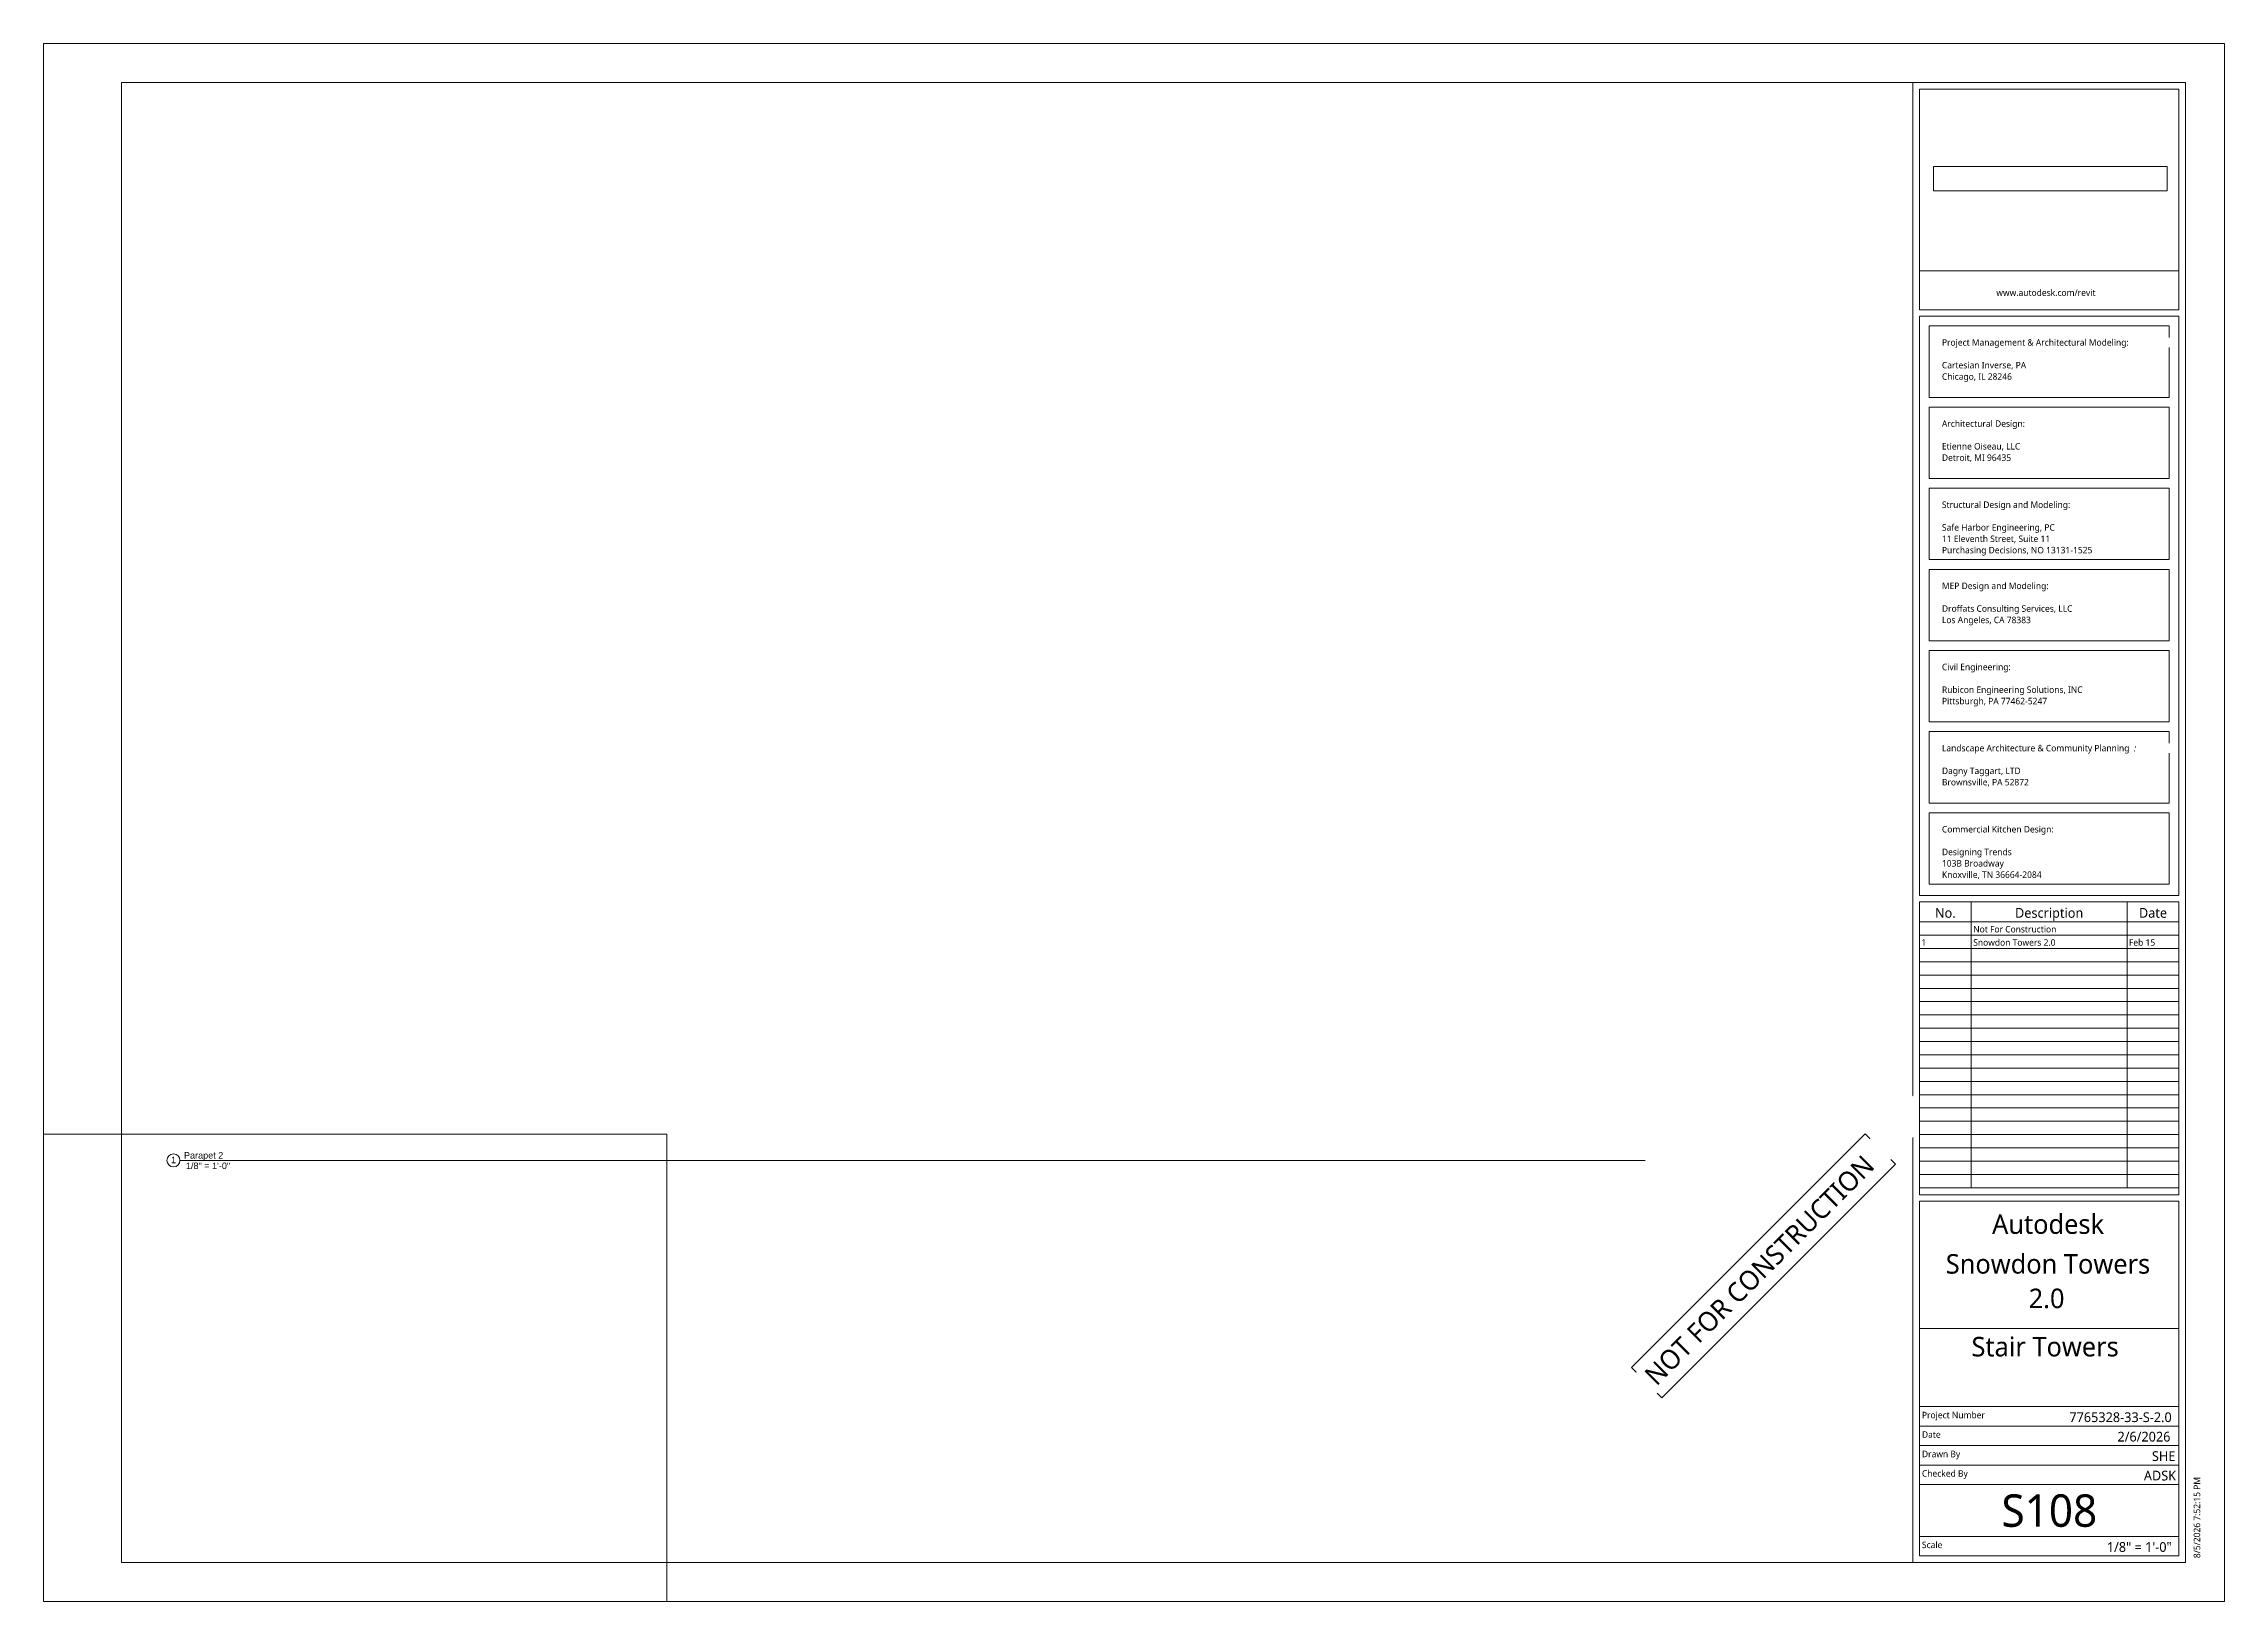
# Paper-space layout 'Layout1' of a CAD drawing. Header units: inches. Extents: x 0 to 42, y 0 to 30.
import ezdxf

# ---------------------------------------------------------------- set-up
doc = ezdxf.new("R2010")
doc.units = ezdxf.units.IN
doc.header["$MEASUREMENT"] = 0
for name, color, linetype, lineweight in [('A-ANNO-NOTE', 131, 'Continuous', 9), ('A-DETL-THIN', 151, 'Continuous', 9), ('G-ANNO-SCHD', 231, 'Continuous', 9), ('G-ANNO-TTLB', 6, 'Continuous', 9), ('G-ANNO-TTLB-MEDM', 33, 'Continuous', 20), ('G-ANNO-TTLB-THIN', 151, 'Continuous', 9)]:
    doc.layers.add(name, color=color, linetype=linetype, lineweight=lineweight)
doc.layers.add('G-ANNO-NPLT', color=191, linetype='Continuous', plot=False)
doc.styles.add('Arial', font='arial.ttf', dxfattribs={"height": 0.125})
doc.styles.add('Trebuchet MS', font='trebuc.ttf', dxfattribs={"height": 0.125})
doc.styles.add('Trebuchet MS_1', font='trebuc.ttf', dxfattribs={"height": 0.1875})
doc.styles.add('Trebuchet MS_2', font='trebuc.ttf', dxfattribs={"height": 0.625})
doc.styles.add('Trebuchet MS_3', font='trebuc.ttf', dxfattribs={"height": 0.375})
doc.styles.add('Trebuchet MS_B', font='trebucbd.ttf', dxfattribs={"height": 0.125})
doc.styles.add('Trebuchet MS_B_1', font='trebucbd.ttf', dxfattribs={"height": 0.375})
doc.styles.add('Trebuchet MS_I', font='trebucit.ttf', dxfattribs={"height": 0.125})
picture_1 = doc.add_image_def('image1.tif', size_in_pixel=(1351, 140))

# ---------------------------------------------------------------- blocks, each defined once
blk = doc.blocks.new('E1 30 x 42 Horizontal_Snowdon - E1 30 x 42 Horizontal w Grid-779924-Stair Towers')
at = {"layer": 'G-ANNO-TTLB-MEDM'}
for p, q in [((41.25, 29.25), (1.5, 29.25)), ((1.5, 29.25), (1.5, 0.75)), ((36, 29.25), (36, 0.75)), ((36.125, 29.125), (41.125, 29.125)), ((36.125, 24.875), (36.125, 29.125)), ((41.125, 29.125), (41.125, 24.875)), ((41.25, 29.25), (41.25, 0.75)), ((41.125, 24.875), (36.125, 24.875)), ((36.125, 24.75), (36.125, 13.594)), ((36.125, 24.75), (41.125, 24.75)), ((41.125, 13.594), (41.125, 24.75)), ((36.125, 13.594), (41.125, 13.594)), ((41.125, 13.469), (36.125, 13.469)), ((36.125, 13.469), (36.125, 7.83)), ((41.125, 7.83), (41.125, 13.469)), ((36.125, 7.83), (41.125, 7.83)), ((36.125, 7.705), (41.125, 7.705)), ((36.125, 0.875), (36.125, 7.705)), ((41.125, 7.705), (41.125, 0.875)), ((36.125, 5.257), (41.125, 5.257)), ((41.125, 0.875), (36.125, 0.875)), ((1.5, 0.75), (41.25, 0.75))]:
    blk.add_line(p, q, dxfattribs=at)
at = {"layer": 'G-ANNO-TTLB-THIN'}
for p, q in [((0, 0), (0, 30)), ((0, 30), (42, 30)), ((42, 0), (42, 30)), ((36.125, 25.625), (41.125, 25.625)), ((36.312, 24.562), (40.938, 24.562)), ((36.312, 23.187), (36.312, 24.562)), ((40.938, 24.562), (40.938, 23.187)), ((40.938, 23.187), (36.312, 23.187)), ((36.312, 23), (40.938, 23)), ((36.312, 21.625), (36.312, 23)), ((40.938, 23), (40.938, 21.625)), ((40.938, 21.625), (36.312, 21.625)), ((36.312, 21.437), (40.938, 21.437)), ((36.312, 20.062), (36.312, 21.437)), ((40.938, 21.437), (40.938, 20.062)), ((40.938, 20.062), (36.312, 20.062)), ((36.312, 19.875), (40.938, 19.875)), ((36.312, 18.5), (36.312, 19.875)), ((40.938, 19.875), (40.938, 18.5)), ((40.938, 18.5), (36.312, 18.5)), ((36.312, 18.312), (40.938, 18.312)), ((36.312, 16.937), (36.312, 18.312)), ((40.938, 18.312), (40.938, 16.937)), ((40.938, 16.937), (36.312, 16.937)), ((36.312, 16.75), (40.938, 16.75)), ((36.312, 15.375), (36.312, 16.75)), ((40.938, 16.75), (40.938, 15.375)), ((40.938, 15.375), (36.312, 15.375)), ((36.312, 15.187), (40.938, 15.187)), ((36.312, 13.812), (36.312, 15.187)), ((40.938, 15.187), (40.938, 13.812)), ((40.938, 13.812), (36.312, 13.812)), ((36.125, 3.75), (41.125, 3.75)), ((36.125, 3.375), (41.125, 3.375)), ((36.125, 3), (41.125, 3)), ((36.125, 2.625), (41.125, 2.625)), ((36.125, 2.25), (41.125, 2.25)), ((36.125, 1.25), (41.125, 1.25)), ((0, 0), (42, 0))]:
    blk.add_line(p, q, dxfattribs=at)
at = {"layer": 'G-ANNO-TTLB', "char_height": 0.125, "attachment_point": 1, "bg_fill": 3, "box_fill_scale": 1.25, "bg_fill_color": 256, "bg_fill_true_color": 13158600, "bg_fill_transparency": 0}
for s, insert, width, style in [('www.autodesk.com/revit', (37.608, 25.267), 2.43662, 'Trebuchet MS'), ('Cartesian Inverse, PA', (36.56, 23.87), 2.12416, 'Trebuchet MS_B'), ('Architectural Design:', (36.56, 22.745), 2.02947, 'Trebuchet MS_I'), ('Etienne Oiseau, LLC', (36.56, 22.308), 2.00106, 'Trebuchet MS_B'), ('Structural Design and Modeling:', (36.56, 21.183), 3.05525, 'Trebuchet MS_I'), ('Safe Harbor Engineering, PC ', (36.56, 20.745), 2.86903, 'Trebuchet MS_B'), ('MEP Design and Modeling:', (36.56, 19.62), 2.48081, 'Trebuchet MS_I'), ('Droffats Consulting Services, LLC', (36.56, 19.183), 3.2825, 'Trebuchet MS_B'), ('Civil Engineering:', (36.56, 18.058), 1.69806, 'Trebuchet MS_I'), ('Rubicon Engineering Solutions, INC', (36.56, 17.62), 3.47503, 'Trebuchet MS_B'), ('Dagny Taggart, LTD', (36.56, 16.058), 1.93162, 'Trebuchet MS_B'), ('Commercial Kitchen Design:', (36.56, 14.933), 2.67334, 'Trebuchet MS'), ('Designing Trends', (36.56, 14.495), 1.69175, 'Trebuchet MS_B')]:
    blk.add_mtext(s, dxfattribs=dict(at, insert=insert, width=width, style=style))
at = {"layer": 'G-ANNO-TTLB'}
image = blk.add_image(picture_1, insert=(36.395, 27.166), size_in_units=(4.5, 0.466), dxfattribs=at)
image.dxf.flags = 7
at = {"layer": 'G-ANNO-TTLB', "char_height": 0.125, "attachment_point": 1, "bg_fill": 3, "box_fill_scale": 1.25, "bg_fill_color": 256, "bg_fill_true_color": 13158600, "bg_fill_transparency": 0}
for s, insert, width, style in [('Project Management & Architectural Modeling:', (36.56, 24.308), 4.51975, 'Trebuchet MS_I'), ('Chicago, IL 28246', (36.56, 23.651), 1.66334, 'Trebuchet MS'), ('Detroit, MI 96435', (36.56, 22.089), 1.64125, 'Trebuchet MS'), ('11 Eleventh Street, Suite 11', (36.56, 20.526), 2.67334, 'Trebuchet MS'), ('Los Angeles, CA 78383', (36.56, 18.964), 2.11153, 'Trebuchet MS'), ('Pittsburgh, PA 77462-5247', (36.56, 17.401), 2.49344, 'Trebuchet MS'), ('Landscape Architecture & Community Planning', (36.56, 16.495), 4.46609, 'Trebuchet MS'), ('Brownsville, PA 52872', (36.56, 15.839), 2.08312, 'Trebuchet MS'), ('103B Broadway', (36.56, 14.276), 1.42978, 'Trebuchet MS'), ('Date', (36.175, 3.276), 0.44187, 'Trebuchet MS'), ('Scale', (36.175, 1.151), 0.49553, 'Trebuchet MS')]:
    blk.add_mtext(s, dxfattribs=dict(at, insert=insert, width=width, style=style))
for s, insert, width, style in [('Purchasing Decisions, NO 13131-1525', (36.56, 20.308), 3.50659, 'Trebuchet MS'), ('\\fTrebuchet MS|b0|i1|c0|p34|;:', (40.245, 16.495), 0.07891, 'Trebuchet MS_I'), ('Knoxville, TN 36664-2084', (36.56, 14.058), 2.40506, 'Trebuchet MS'), ('Project Number', (36.175, 3.651), 1.50553, 'Trebuchet MS'), ('Drawn By', (36.175, 2.901), 0.88375, 'Trebuchet MS')]:
    blk.add_mtext(s, dxfattribs=dict(at, insert=insert, width=width, style=style))
at = {"layer": 'G-ANNO-TTLB', "insert": (36.175, 2.526), "char_height": 0.125, "width": 1.09206, "attachment_point": 1, "style": 'Trebuchet MS', "bg_fill": 3, "box_fill_scale": 1.25, "bg_fill_color": 256, "bg_fill_true_color": 13158600, "bg_fill_transparency": 0}
blk.add_mtext('Checked By', dxfattribs=at)
blk = doc.blocks.new('Viewport - View Title-2722-Stair Towers')
at = {"layer": 'G-ANNO-TTLB'}
for start, end in [(0, 180), (180, 360)]:
    blk.add_arc((-0.125, 0), 0.125, start, end, dxfattribs=at)

psp = doc.layouts.get("Layout1")

# ---------------------------------------------------------------- viewports
at = {"layer": '0'}
psp.add_viewport(center=(6, 4.5), size=(12, 9), view_center_point=(6, 4.5), view_height=12, dxfattribs=at)

# ---------------------------------------------------------------- next in the draw order: block references
at = {"layer": 'G-ANNO-TTLB'}
psp.add_blockref('E1 30 x 42 Horizontal_Snowdon - E1 30 x 42 Horizontal w Grid-779924-Stair Towers', (0, 0), dxfattribs=at)

# ---------------------------------------------------------------- next in the draw order: linework, layer by layer
at = {"layer": 'A-ANNO-NOTE', "flags": 128}
psp.add_lwpolyline([(30.581, 4.501), (35.084, 9.004), (35.667, 8.421), (31.164, 3.918)], close=True, dxfattribs=at)
at = {"layer": 'A-DETL-THIN'}
for p, q in [((37.125, 13.469), (36.125, 13.469)), ((36.125, 13.469), (36.125, 13.085)), ((40.125, 13.469), (37.125, 13.469)), ((37.125, 13.469), (37.125, 13.085)), ((41.125, 13.469), (40.125, 13.469)), ((40.125, 13.469), (40.125, 13.085)), ((41.125, 13.469), (41.125, 13.085)), ((37.125, 13.085), (36.125, 13.085)), ((36.125, 13.085), (36.125, 12.829)), ((40.125, 13.085), (37.125, 13.085)), ((37.125, 13.085), (37.125, 12.829)), ((41.125, 13.085), (40.125, 13.085)), ((40.125, 13.085), (40.125, 12.829)), ((41.125, 13.085), (41.125, 12.829)), ((37.125, 12.829), (36.125, 12.829)), ((36.125, 12.829), (36.125, 12.574)), ((40.125, 12.829), (37.125, 12.829)), ((37.125, 12.829), (37.125, 12.574)), ((41.125, 12.829), (40.125, 12.829)), ((40.125, 12.829), (40.125, 12.574)), ((41.125, 12.829), (41.125, 12.574)), ((41.125, 12.574), (36.125, 12.574)), ((41.125, 12.318), (36.125, 12.318)), ((37.125, 12.574), (37.125, 7.967)), ((40.125, 12.574), (40.125, 7.967)), ((41.125, 12.574), (41.125, 7.967)), ((41.125, 12.062), (36.125, 12.062)), ((41.125, 11.806), (36.125, 11.806)), ((41.125, 11.55), (36.125, 11.55)), ((41.125, 11.294), (36.125, 11.294)), ((41.125, 11.038), (36.125, 11.038)), ((41.125, 10.782), (36.125, 10.782)), ((41.125, 10.526), (36.125, 10.526)), ((41.125, 10.27), (36.125, 10.27))]:
    psp.add_line(p, q, dxfattribs=at)
at = {"layer": 'G-ANNO-NPLT', "lineweight": 9}
psp.add_line((2.626, 8.493), (30.844, 8.493), dxfattribs=at)

# ---------------------------------------------------------------- next in the draw order: block references
at = {"layer": 'G-ANNO-TTLB'}
psp.add_blockref('Viewport - View Title-2722-Stair Towers', (2.626, 8.493), dxfattribs=at)

# ---------------------------------------------------------------- next in the draw order: texts
at = {"layer": 'G-ANNO-SCHD', "line_spacing_factor": 1.048425}
for s, insert, char_height, width, attachment_point, style in [('No.', (36.625, 13.353), 0.1875, 0.48247, 2, 'Trebuchet MS_1'), ('Description', (38.625, 13.353), 0.1875, 1.58196, 2, 'Trebuchet MS_1'), ('Date', (40.625, 13.353), 0.1875, 0.65412, 2, 'Trebuchet MS_1'), ('1', (36.163, 12.752), 0.125, 0.10979, 1, 'Trebuchet MS'), ('Snowdon Towers 2.0', (37.163, 12.752), 0.125, 1.91289, 1, 'Trebuchet MS'), ('Not For Construction', (37.163, 13.008), 0.125, 1.94227, 1, 'Trebuchet MS'), ('Feb 15', (40.162, 12.752), 0.125, 0.6232, 1, 'Trebuchet MS')]:
    psp.add_mtext(s, dxfattribs=dict(at, insert=insert, char_height=char_height, width=width, attachment_point=attachment_point, style=style))
at = {"layer": 'G-ANNO-TTLB', "attachment_point": 1}
for s, insert, char_height, width, style in [('1', (2.454, 8.564), 0.125, 0.11678, 'Arial'), ('Parapet 2', (2.703, 8.653), 0.125, 0.91531, 'Arial'), (' 1/8" = 1\'-0"', (2.692, 8.451), 0.125, 1.09206, 'Arial'), ('Autodesk', (37.527, 7.453), 0.375, 2.61338, 'Trebuchet MS_3'), ('Snowdon Towers', (36.635, 6.687), 0.375, 4.77541, 'Trebuchet MS_3'), ('2.0', (38.231, 6.023), 0.375, 0.90584, 'Trebuchet MS_3'), ('Stair Towers', (37.13, 5.093), 0.375, 3.57603, 'Trebuchet MS_3'), ('7765328-33-S-2.0', (39.014, 3.641), 0.1875, 2.46188, 'Trebuchet MS_1'), ('2/6/2026', (39.941, 3.266), 0.1875, 1.33825, 'Trebuchet MS_1'), ('SHE', (40.605, 2.891), 0.1875, 0.53341, 'Trebuchet MS_1'), ('ADSK', (40.449, 2.516), 0.1875, 0.72278, 'Trebuchet MS_1'), ('S108', (37.707, 2.061), 0.625, 2.17781, 'Trebuchet MS_2'), (' 1/8" = 1\'-0"', (39.673, 1.141), 0.1875, 1.66334, 'Trebuchet MS_1')]:
    psp.add_mtext(s, dxfattribs=dict(at, insert=insert, char_height=char_height, width=width, style=style))
at = {"layer": 'G-ANNO-TTLB', "insert": (41.409, 0.832), "char_height": 0.125, "width": 1.9732, "attachment_point": 1, "rotation": 90, "line_spacing_factor": 1.048425, "style": 'Trebuchet MS', "bg_fill": 3, "box_fill_scale": 1.25, "bg_fill_color": 256, "bg_fill_true_color": 13158600, "bg_fill_transparency": 0}
psp.add_mtext('8/5/2026 7:52:15 PM', dxfattribs=at)

# ---------------------------------------------------------------- next in the draw order: texts
at = {"layer": 'A-ANNO-NOTE', "insert": (30.797, 4.398), "char_height": 0.375, "width": 7.52134, "attachment_point": 1, "rotation": 45, "style": 'Trebuchet MS_B_1', "bg_fill": 3, "box_fill_scale": 1.25, "bg_fill_color": 256, "bg_fill_true_color": 13158600, "bg_fill_transparency": 0}
psp.add_mtext('NOT FOR CONSTRUCTION', dxfattribs=at)

# ---------------------------------------------------------------- next in the draw order: linework, layer by layer
at = {"layer": 'A-DETL-THIN'}
for p, q in [((36.125, 12.574), (36.125, 7.967)), ((41.125, 10.014), (36.125, 10.014)), ((41.125, 9.758), (36.125, 9.758)), ((41.125, 9.502), (36.125, 9.502)), ((41.125, 9.247), (36.125, 9.247)), ((41.125, 8.991), (36.125, 8.991)), ((41.125, 8.735), (36.125, 8.735)), ((41.125, 8.479), (36.125, 8.479)), ((41.125, 8.223), (36.125, 8.223)), ((41.125, 7.967), (36.125, 7.967))]:
    psp.add_line(p, q, dxfattribs=at)

doc.saveas('drawing.dxf')
